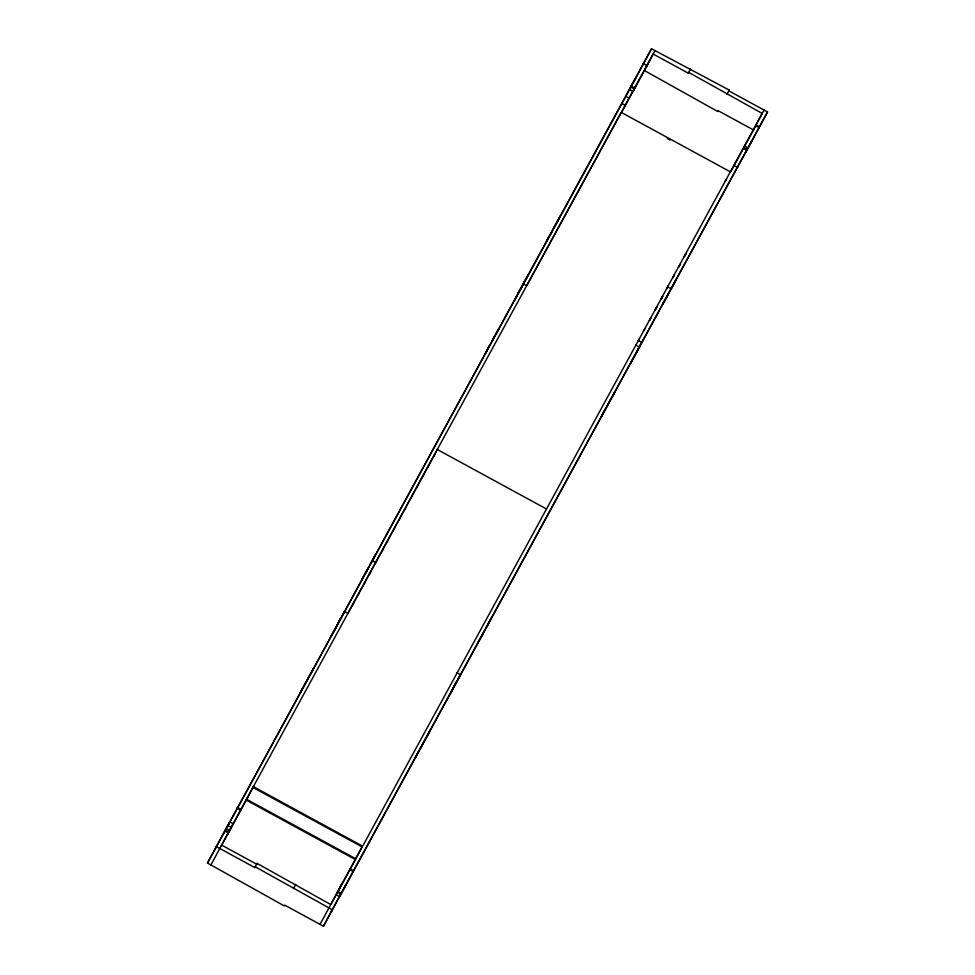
<?xml version="1.0" encoding="UTF-8"?>
<svg xmlns="http://www.w3.org/2000/svg" width="975" height="975" viewBox="0 0 975 975"><rect width="100%" height="100%" fill="white"/><g stroke="black" fill="none" stroke-linecap="round" stroke-linejoin="round"><path stroke-width="1.46" d="M342.067 891.845L323.481 926.25L284.785 905.166L284.371 905.946L207.468 863.046L651.519 48.75L729.227 90.078L728.825 90.858L767.532 111.954L745.57 152.795M215.585 848.201L215.999 847.421M335.729 628.01L227.918 825.593L231.392 827.495L227.077 835.404L233.22 823.753L229.747 821.864L207.468 863.046M334.717 629.533L337.387 624.719L336.302 626.925M338.995 621.672L341.055 617.76L333.109 632.568M342.664 614.725L344.382 611.459L347.917 613.385M210.941 864.947L228.187 832.796L224.701 830.895M344.431 611.496L331.049 636.48L514.495 300.276M252.659 788.08L253.805 785.911M521.54 287.052L523.197 283.762L526.732 285.687L654.993 50.651M524.209 282.238L514.544 300.312L621.221 104.825M642.988 64.387L643.402 63.594L646.876 65.496L646.462 66.276M651.519 48.75L629.545 89.59L633.031 91.492L637.345 83.582M625.012 106.178L625.426 105.398L621.94 103.496M621.794 112.04L635.468 86.617M633.031 91.492L639.173 79.84M646.279 67.165L649.63 60.816M216.182 846.532L254.828 867.592L255.243 866.812L332.195 909.736L323.481 926.25M330.562 904.447L257.095 863.411L256.681 864.203L221.508 845.033M688.313 73.198L688.728 72.406L762.145 113.417L753.443 129.931L718.258 110.772L717.844 111.552L644.378 70.517L653.092 54.003L688.313 73.198L690.58 69.018M320.007 924.349L743.194 148.285L746.667 150.187L341.14 893.319L337.655 891.418M252.952 787.434L362.018 846.848L355.266 859.511L246.261 800.122L253.366 786.654L362.42 846.068M331.597 911.406L332.012 910.613M355.388 859.523L336.143 894.818L339.617 896.707L345.759 885.056M447.062 699.684L457.068 680.964L450.682 692.701M450.73 692.725L460.395 674.663L456.922 672.762M451.742 691.214L453.412 687.923M725.229 181.265L726.631 178.62M734.48 164.812L734.065 165.592L737.551 167.481L737.965 166.701M753.919 129.175L730.86 171.454M630.569 363.504L643.89 338.483M633.884 357.203L641.83 342.396L638.357 340.507M763.51 111.089L764.059 110.053L743.608 147.505L747.082 149.407L746.667 150.187M638.223 349.379L640.222 345.442M751.713 141.143L344.346 888.018M661.123 298.874L662.488 296.339M370.622 563.672L371.707 561.685M489.852 345.016L485.062 353.901L488.731 347.246M551.57 232.05L546.78 240.935L552.13 231.197M482.54 634.225L477.75 643.11L484.88 630.106M486.647 626.876L491.424 617.992L486.086 627.729M609.972 400.871L614.75 391.999L601.075 417.105L606.426 407.379M306.674 680.818L300.129 692.932L305.48 683.207M307.259 679.941L313.804 667.826L308.453 677.552M368.282 567.791L361.737 579.906L367.087 570.168M229.747 821.864L226.042 828.64L229.527 830.529L221.228 846.142M553.325 228.82L560.454 215.816L553.91 227.943M631.983 84.727L635.688 77.939L625.852 96.367L629.326 98.268M223.604 833.503L227.918 825.593M492.192 340.909L498.737 328.794L493.387 338.52M621.526 104.276L625.133 97.695M347.856 613.36L621.233 112.393L730.287 171.795M437.324 449.536L228.601 832.016L225.115 830.115M231.806 826.715L248.125 796.685M252.488 788.69L253.939 786.021M352.085 606.133L353.547 603.464M357.923 595.481L359.373 592.788M363.736 584.817L365.32 581.917M369.549 574.153L371.134 571.265M375.375 563.501L376.947 560.601M381.188 552.837L382.761 549.949M387.002 542.173L388.574 539.285M392.827 531.521L394.595 528.304M398.714 520.699L400.408 517.64M404.54 510.023L406.222 506.988M410.365 499.346L412.047 496.324M416.41 488.329L417.861 485.66M422.224 477.665L423.674 475.008M428.037 467.013L429.487 464.344M433.851 456.349L435.313 453.68M637.76 82.79L644.865 69.773M254.828 867.592L257.095 863.411M293.487 888.652L295.754 884.471M726.972 94.258L729.227 90.078M338.581 889.943L342.286 883.167L331 904.227M637.577 341.811L639.052 339.227M643.622 331.073L645.072 328.404M649.435 320.409L650.898 317.74L649.582 320.397M655.261 309.745L656.711 307.088M661.074 299.093L662.525 296.424M666.888 288.429L668.338 285.76M672.701 277.765L674.164 275.108M678.527 267.113L679.977 264.444M684.34 256.449L685.791 253.78M655.383 309.757L656.833 307.088M661.196 299.118L662.647 296.461M666.997 288.478L668.448 285.821M672.799 277.838L674.249 275.182M678.612 267.199L680.062 264.542M684.413 256.559L685.864 253.902M667.034 288.161L668.204 286.016M332.195 909.736L340.726 894.099L337.24 892.21M747.082 149.407L767.532 111.954M339.617 896.707L343.931 888.798M669.35 292.025L662.793 304.139L668.143 294.401M669.922 291.135L676.479 279.021L671.129 288.758L667.643 286.857M489.292 346.222L490.413 344.175M370.061 564.525L375.412 554.787L372.243 560.686L375.728 562.587M369.44 574.117L370.561 572.069M375.217 563.343L376.679 560.674M421.492 746.411C399.092 787.154 446.83 700.087 424.478 740.756M755.942 124.91L759.415 126.799L759.001 127.579L755.527 125.69M744.522 146.031L748.008 147.92M631.069 86.202L634.542 88.091M630.654 86.982L634.128 88.871M667.363 138.523L670.02 139.973M635.737 345.065L639.271 346.99M437.263 449.499L546.39 508.95M246.675 799.342L355.729 858.756M237.449 807.519L237.035 808.299L240.52 810.201L240.935 809.408L237.449 807.519M519.87 290.062L517.81 293.975L527.938 275.316L519.87 290.062M349.988 868.822L349.574 869.602L353.06 871.504L353.474 870.724L349.988 868.822"/></g></svg>
